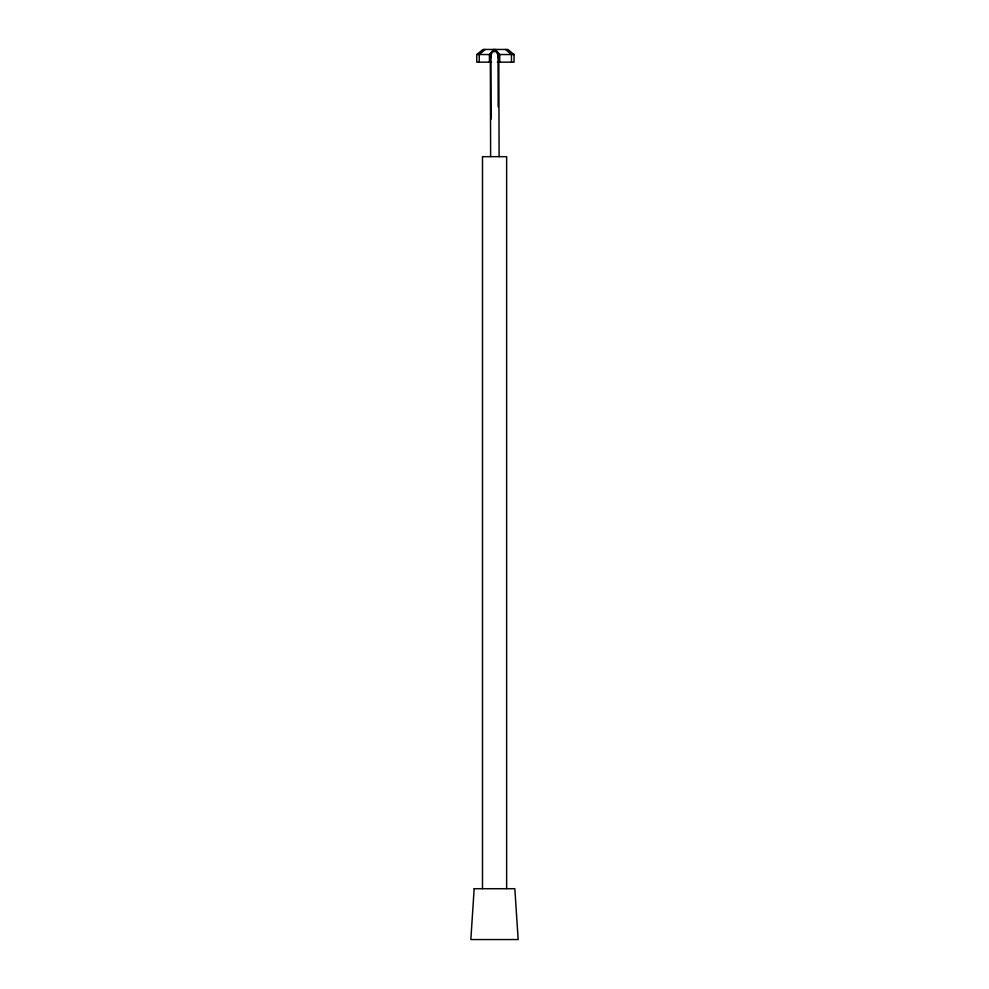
<?xml version="1.0" encoding="UTF-8"?>
<svg xmlns="http://www.w3.org/2000/svg" width="989" height="989" viewBox="0 0 989 989"><rect width="100%" height="100%" fill="white"/><g stroke="black" fill="none" stroke-linecap="round" stroke-linejoin="round"><path stroke-width="1.48" d="M491.62 62.159L476.772 62.159L476.772 54.531L489.431 54.531L493.894 49.45L489.431 54.531L489.431 62.159M485.265 49.45L479.269 54.531L479.269 62.159M476.772 54.531L482.991 49.45L507.827 49.45L514.045 54.531L514.045 62.159L497.331 62.159M498.654 54.531L514.045 54.531M499.729 62.159L499.729 54.531L496.33 51.391L492.782 51.391M489.431 54.531L490.47 54.531M505.49 49.45L511.461 54.531L511.461 62.159M499.729 54.531L495.464 49.45L496.33 51.391M498.802 55.631L499.099 156.596M498.048 56.002L498.184 106.861M490.865 56.002L491.038 119.199M490.334 55.631L490.631 156.596M506.64 888.715L506.64 156.67L482.484 156.67L482.484 888.715M490.903 57.758A4.24 4.24 0 0 1 494.562 51.391A4.24 4.24 0 0 1 498.233 57.758M497.924 55.075A3.585 3.585 0 0 1 497.924 56.929M490.989 56.929A3.585 3.585 0 0 1 490.989 55.075M491.348 54.21A3.585 3.585 0 0 1 491.916 53.468M496.997 53.468A3.585 3.585 0 0 1 497.566 54.21M474.164 888.715L470.838 939.55L518.162 939.55L514.836 888.715L474.164 888.715"/></g></svg>
